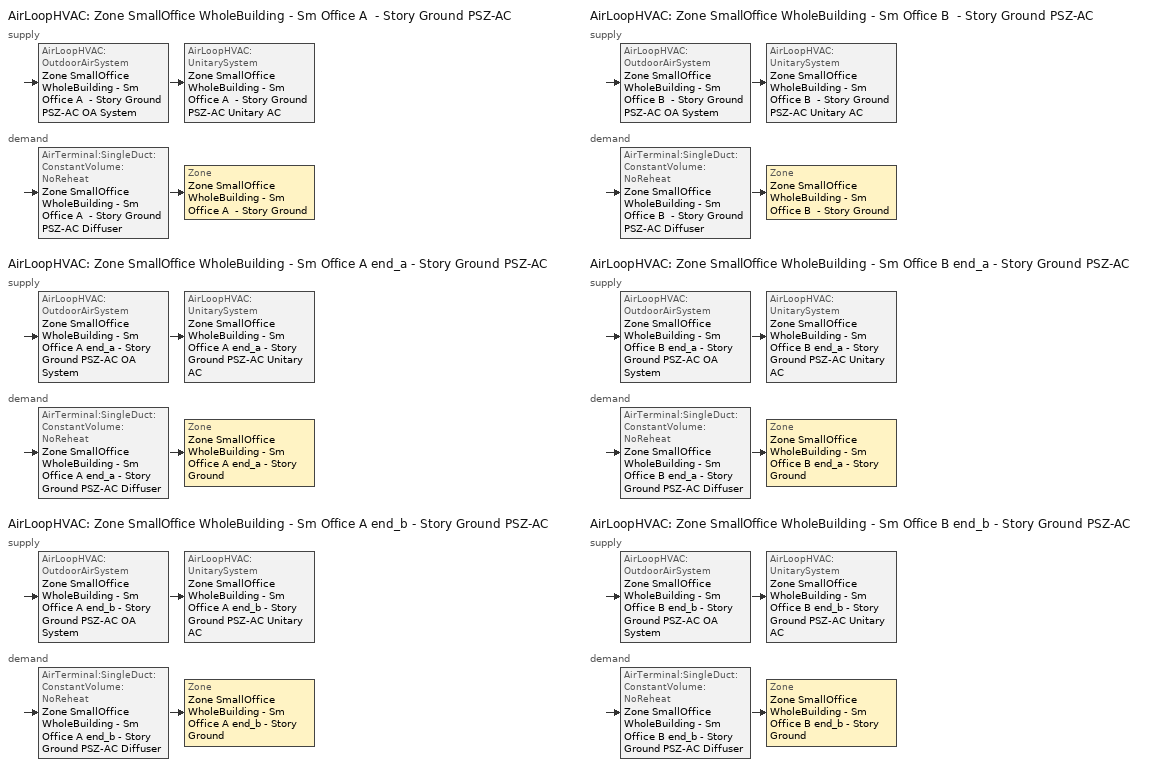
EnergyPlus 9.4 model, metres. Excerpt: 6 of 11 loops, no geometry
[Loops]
AirLoopHVAC 'Zone SmallOffice WholeBuilding - Sm Office A  - Story Ground PSZ-AC'
 supply: AirLoopHVAC:OutdoorAirSystem 'Zone SmallOffice WholeBuilding - Sm Office A  - Story Ground PSZ-AC OA System' > AirLoopHVAC:UnitarySystem 'Zone SmallOffice WholeBuilding - Sm Office A  - Story Ground PSZ-AC Unitary AC'
 demand: AirTerminal:SingleDuct:ConstantVolume:NoReheat 'Zone SmallOffice WholeBuilding - Sm Office A  - Story Ground PSZ-AC Diffuser' > Zone 'Zone SmallOffice WholeBuilding - Sm Office A  - Story Ground'
AirLoopHVAC 'Zone SmallOffice WholeBuilding - Sm Office A end_a - Story Ground PSZ-AC'
 supply: AirLoopHVAC:OutdoorAirSystem 'Zone SmallOffice WholeBuilding - Sm Office A end_a - Story Ground PSZ-AC OA System' > AirLoopHVAC:UnitarySystem 'Zone SmallOffice WholeBuilding - Sm Office A end_a - Story Ground PSZ-AC Unitary AC'
 demand: AirTerminal:SingleDuct:ConstantVolume:NoReheat 'Zone SmallOffice WholeBuilding - Sm Office A end_a - Story Ground PSZ-AC Diffuser' > Zone 'Zone SmallOffice WholeBuilding - Sm Office A end_a - Story Ground'
AirLoopHVAC 'Zone SmallOffice WholeBuilding - Sm Office A end_b - Story Ground PSZ-AC'
 supply: AirLoopHVAC:OutdoorAirSystem 'Zone SmallOffice WholeBuilding - Sm Office A end_b - Story Ground PSZ-AC OA System' > AirLoopHVAC:UnitarySystem 'Zone SmallOffice WholeBuilding - Sm Office A end_b - Story Ground PSZ-AC Unitary AC'
 demand: AirTerminal:SingleDuct:ConstantVolume:NoReheat 'Zone SmallOffice WholeBuilding - Sm Office A end_b - Story Ground PSZ-AC Diffuser' > Zone 'Zone SmallOffice WholeBuilding - Sm Office A end_b - Story Ground'
AirLoopHVAC 'Zone SmallOffice WholeBuilding - Sm Office B  - Story Ground PSZ-AC'
 supply: AirLoopHVAC:OutdoorAirSystem 'Zone SmallOffice WholeBuilding - Sm Office B  - Story Ground PSZ-AC OA System' > AirLoopHVAC:UnitarySystem 'Zone SmallOffice WholeBuilding - Sm Office B  - Story Ground PSZ-AC Unitary AC'
 demand: AirTerminal:SingleDuct:ConstantVolume:NoReheat 'Zone SmallOffice WholeBuilding - Sm Office B  - Story Ground PSZ-AC Diffuser' > Zone 'Zone SmallOffice WholeBuilding - Sm Office B  - Story Ground'
AirLoopHVAC 'Zone SmallOffice WholeBuilding - Sm Office B end_a - Story Ground PSZ-AC'
 supply: AirLoopHVAC:OutdoorAirSystem 'Zone SmallOffice WholeBuilding - Sm Office B end_a - Story Ground PSZ-AC OA System' > AirLoopHVAC:UnitarySystem 'Zone SmallOffice WholeBuilding - Sm Office B end_a - Story Ground PSZ-AC Unitary AC'
 demand: AirTerminal:SingleDuct:ConstantVolume:NoReheat 'Zone SmallOffice WholeBuilding - Sm Office B end_a - Story Ground PSZ-AC Diffuser' > Zone 'Zone SmallOffice WholeBuilding - Sm Office B end_a - Story Ground'
AirLoopHVAC 'Zone SmallOffice WholeBuilding - Sm Office B end_b - Story Ground PSZ-AC'
 supply: AirLoopHVAC:OutdoorAirSystem 'Zone SmallOffice WholeBuilding - Sm Office B end_b - Story Ground PSZ-AC OA System' > AirLoopHVAC:UnitarySystem 'Zone SmallOffice WholeBuilding - Sm Office B end_b - Story Ground PSZ-AC Unitary AC'
 demand: AirTerminal:SingleDuct:ConstantVolume:NoReheat 'Zone SmallOffice WholeBuilding - Sm Office B end_b - Story Ground PSZ-AC Diffuser' > Zone 'Zone SmallOffice WholeBuilding - Sm Office B end_b - Story Ground'
[ZoneControl:Thermostat] Temperature Difference Between Cutout And Setpoint {deltaC}=0
Name | Zone or ZoneList | Control Type Schedule | Control 1
Zone SmallOffice WholeBuilding - Sm Office A  - Story Ground Thermostat | Zone SmallOffice WholeBuilding - Sm Office A  - Story Ground | Zone SmallOffice WholeBuilding - Sm Office A  - Story Ground Thermostat Schedule | SmallOffice WholeBuilding - Sm Office - DOE Ref 1980-2004 Thermostat 2
Zone SmallOffice WholeBuilding - Sm Office A end_a - Story Ground Thermostat | Zone SmallOffice WholeBuilding - Sm Office A end_a - Story Ground | Zone SmallOffice WholeBuilding - Sm Office A end_a - Story Ground Thermostat Schedule | SmallOffice WholeBuilding - Sm Office - DOE Ref 1980-2004 Thermostat 8
Zone SmallOffice WholeBuilding - Sm Office A end_b - Story Ground Thermostat | Zone SmallOffice WholeBuilding - Sm Office A end_b - Story Ground | Zone SmallOffice WholeBuilding - Sm Office A end_b - Story Ground Thermostat Schedule | SmallOffice WholeBuilding - Sm Office - DOE Ref 1980-2004 Thermostat 5
Zone SmallOffice WholeBuilding - Sm Office B  - Story Ground Thermostat | Zone SmallOffice WholeBuilding - Sm Office B  - Story Ground | Zone SmallOffice WholeBuilding - Sm Office B  - Story Ground Thermostat Schedule | SmallOffice WholeBuilding - Sm Office - DOE Ref 1980-2004 Thermostat 7
Zone SmallOffice WholeBuilding - Sm Office B end_a - Story Ground Thermostat | Zone SmallOffice WholeBuilding - Sm Office B end_a - Story Ground | Zone SmallOffice WholeBuilding - Sm Office B end_a - Story Ground Thermostat Schedule | SmallOffice WholeBuilding - Sm Office - DOE Ref 1980-2004 Thermostat 6
Zone SmallOffice WholeBuilding - Sm Office B end_b - Story Ground Thermostat | Zone SmallOffice WholeBuilding - Sm Office B end_b - Story Ground | Zone SmallOffice WholeBuilding - Sm Office B end_b - Story Ground Thermostat Schedule | SmallOffice WholeBuilding - Sm Office - DOE Ref 1980-2004 Thermostat 4
[ThermostatSetpoint:DualSetpoint] Heating Setpoint Temperature Schedule=Small Office HtgSetp; Cooling Setpoint Temperature Schedule=Small Office ClgSetp
SmallOffice WholeBuilding - Sm Office - DOE Ref 1980-2004 Thermostat 2; SmallOffice WholeBuilding - Sm Office - DOE Ref 1980-2004 Thermostat 8; SmallOffice WholeBuilding - Sm Office - DOE Ref 1980-2004 Thermostat 5; SmallOffice WholeBuilding - Sm Office - DOE Ref 1980-2004 Thermostat 7; SmallOffice WholeBuilding - Sm Office - DOE Ref 1980-2004 Thermostat 6; SmallOffice WholeBuilding - Sm Office - DOE Ref 1980-2004 Thermostat 4
[AirTerminal:SingleDuct:ConstantVolume:NoReheat] Availability Schedule=Always On Discrete; Maximum Air Flow Rate {m3/s}=AutoSize
Zone SmallOffice WholeBuilding - Sm Office A  - Story Ground PSZ-AC Diffuser; Zone SmallOffice WholeBuilding - Sm Office A end_a - Story Ground PSZ-AC Diffuser; Zone SmallOffice WholeBuilding - Sm Office A end_b - Story Ground PSZ-AC Diffuser; Zone SmallOffice WholeBuilding - Sm Office B  - Story Ground PSZ-AC Diffuser; Zone SmallOffice WholeBuilding - Sm Office B end_a - Story Ground PSZ-AC Diffuser; Zone SmallOffice WholeBuilding - Sm Office B end_b - Story Ground PSZ-AC Diffuser
[Zone equipment]
Zone SmallOffice WholeBuilding - Sm Office A  - Story Ground: Zone SmallOffice WholeBuilding - Sm Office A  - Story Ground PSZ-AC Diffuser
Zone SmallOffice WholeBuilding - Sm Office A end_a - Story Ground: Zone SmallOffice WholeBuilding - Sm Office A end_a - Story Ground PSZ-AC Diffuser
Zone SmallOffice WholeBuilding - Sm Office A end_b - Story Ground: Zone SmallOffice WholeBuilding - Sm Office A end_b - Story Ground PSZ-AC Diffuser
Zone SmallOffice WholeBuilding - Sm Office B  - Story Ground: Zone SmallOffice WholeBuilding - Sm Office B  - Story Ground PSZ-AC Diffuser
Zone SmallOffice WholeBuilding - Sm Office B end_a - Story Ground: Zone SmallOffice WholeBuilding - Sm Office B end_a - Story Ground PSZ-AC Diffuser
Zone SmallOffice WholeBuilding - Sm Office B end_b - Story Ground: Zone SmallOffice WholeBuilding - Sm Office B end_b - Story Ground PSZ-AC Diffuser
[Sizing:Zone] Zone Cooling Design Supply Air Temperature Input Method=SupplyAirTemperature; Zone Cooling Design Supply Air Temperature {C}=12.7778; Zone Cooling Design Supply Air Temperature Difference {deltaC}=11.11; Zone Heating Design Supply Air Temperature Input Method=SupplyAirTemperature; Zone Heating Design Supply Air Temperature {C}=50; Zone Heating Design Supply Air Temperature Difference {deltaC}=11.11; Zone Cooling Design Supply Air Humidity Ratio {kgWater/kgDryAir}=0.0085; Zone Heating Design Supply Air Humidity Ratio {kgWater/kgDryAir}=0.008; Design Specification Outdoor Air Object=SmallOffice WholeBuilding - Sm Office Ventilation; Cooling Design Air Flow Method=DesignDay; Cooling Design Air Flow Rate {m3/s}=0; Cooling Minimum Air Flow per Zone Floor Area {m3/s-m2}=0.000762; Cooling Minimum Air Flow {m3/s}=0; Cooling Minimum Air Flow Fraction=0; Heating Design Air Flow Method=DesignDay; Heating Design Air Flow Rate {m3/s}=0; Heating Maximum Air Flow per Zone Floor Area {m3/s-m2}=0.002032; Heating Maximum Air Flow {m3/s}=0.141576; Heating Maximum Air Flow Fraction=0.3; Account for Dedicated Outdoor Air System=No
Zone SmallOffice WholeBuilding - Sm Office A  - Story Ground; Zone SmallOffice WholeBuilding - Sm Office A end_a - Story Ground; Zone SmallOffice WholeBuilding - Sm Office A end_b - Story Ground; Zone SmallOffice WholeBuilding - Sm Office B  - Story Ground; Zone SmallOffice WholeBuilding - Sm Office B end_a - Story Ground; Zone SmallOffice WholeBuilding - Sm Office B end_b - Story Ground
[Controller:MechanicalVentilation] Availability Schedule=Always On Discrete; Demand Controlled Ventilation=No; System Outdoor Air Method=ZoneSum; Design Specification Outdoor Air Object Name 1=SmallOffice WholeBuilding - Sm Office Ventilation
Name | Zone or ZoneList Name 1
Controller Mechanical Ventilation 6 | Zone SmallOffice WholeBuilding - Sm Office A  - Story Ground
Controller Mechanical Ventilation 9 | Zone SmallOffice WholeBuilding - Sm Office A end_a - Story Ground
Controller Mechanical Ventilation 1 | Zone SmallOffice WholeBuilding - Sm Office A end_b - Story Ground
Controller Mechanical Ventilation 5 | Zone SmallOffice WholeBuilding - Sm Office B  - Story Ground
Controller Mechanical Ventilation 8 | Zone SmallOffice WholeBuilding - Sm Office B end_a - Story Ground
Controller Mechanical Ventilation 3 | Zone SmallOffice WholeBuilding - Sm Office B end_b - Story Ground
[DesignSpecification:OutdoorAir]
SmallOffice WholeBuilding - Sm Office Ventilation: Outdoor Air Method=Sum; Outdoor Air Flow per Person {m3/s-person}=0.00943895; Outdoor Air Flow per Zone Floor Area {m3/s-m2}=0; Outdoor Air Flow per Zone {m3/s}=0; Outdoor Air Flow Air Changes per Hour {1/hr}=0
[AirLoopHVAC] Design Supply Air Flow Rate {m3/s}=AutoSize; Design Return Air Flow Fraction of Supply Air Flow=1
Zone SmallOffice WholeBuilding - Sm Office A  - Story Ground PSZ-AC; Zone SmallOffice WholeBuilding - Sm Office A end_a - Story Ground PSZ-AC; Zone SmallOffice WholeBuilding - Sm Office A end_b - Story Ground PSZ-AC; Zone SmallOffice WholeBuilding - Sm Office B  - Story Ground PSZ-AC; Zone SmallOffice WholeBuilding - Sm Office B end_a - Story Ground PSZ-AC; Zone SmallOffice WholeBuilding - Sm Office B end_b - Story Ground PSZ-AC
[Sizing:System] Type of Load to Size On=Sensible; Design Outdoor Air Flow Rate {m3/s}=Autosize; Central Heating Maximum System Air Flow Ratio=1; Preheat Design Temperature {C}=7.22222; Preheat Design Humidity Ratio {kgWater/kgDryAir}=0.008; Precool Design Temperature {C}=12.7778; Precool Design Humidity Ratio {kgWater/kgDryAir}=0.008; Central Cooling Design Supply Air Temperature {C}=12.7778; Central Heating Design Supply Air Temperature {C}=50; Type of Zone Sum to Use=Coincident; 100% Outdoor Air in Cooling=No; 100% Outdoor Air in Heating=No; Central Cooling Design Supply Air Humidity Ratio {kgWater/kgDryAir}=0.0085; Central Heating Design Supply Air Humidity Ratio {kgWater/kgDryAir}=0.008; Cooling Supply Air Flow Rate Method=DesignDay; Cooling Supply Air Flow Rate {m3/s}=0; Cooling Supply Air Flow Rate Per Floor Area {m3/s-m2}=0.00996765; Cooling Fraction of Autosized Cooling Supply Air Flow Rate=1; Cooling Supply Air Flow Rate Per Unit Cooling Capacity {m3/s-W}=3.94755e-05; Heating Supply Air Flow Rate Method=DesignDay; Heating Supply Air Flow Rate {m3/s}=0; Heating Supply Air Flow Rate Per Floor Area {m3/s-m2}=0.00996765; Heating Fraction of Autosized Heating Supply Air Flow Rate=1; Heating Fraction of Autosized Cooling Supply Air Flow Rate=1; Heating Supply Air Flow Rate Per Unit Heating Capacity {m3/s-W}=3.15882e-05; System Outdoor Air Method=ZoneSum; Zone Maximum Outdoor Air Fraction=1; Cooling Design Capacity Method=CoolingDesignCapacity; Cooling Design Capacity {W}=Autosize; Cooling Design Capacity Per Floor Area {W/m2}=234.7; Fraction of Autosized Cooling Design Capacity=1; Heating Design Capacity Method=HeatingDesignCapacity; Heating Design Capacity {W}=Autosize; Heating Design Capacity Per Floor Area {W/m2}=157; Fraction of Autosized Heating Design Capacity=1; Central Cooling Capacity Control Method=OnOff
Zone SmallOffice WholeBuilding - Sm Office A  - Story Ground PSZ-AC; Zone SmallOffice WholeBuilding - Sm Office A end_a - Story Ground PSZ-AC; Zone SmallOffice WholeBuilding - Sm Office A end_b - Story Ground PSZ-AC; Zone SmallOffice WholeBuilding - Sm Office B  - Story Ground PSZ-AC; Zone SmallOffice WholeBuilding - Sm Office B end_a - Story Ground PSZ-AC; Zone SmallOffice WholeBuilding - Sm Office B end_b - Story Ground PSZ-AC
[Controller:OutdoorAir] Minimum Outdoor Air Flow Rate {m3/s}=Autosize; Maximum Outdoor Air Flow Rate {m3/s}=Autosize; Economizer Control Type=NoEconomizer; Economizer Control Action Type=ModulateFlow; Economizer Maximum Limit Dry-Bulb Temperature {C}=28; Economizer Maximum Limit Enthalpy {J/kg}=64000; Lockout Type=LockoutWithCompressor; Minimum Limit Type=FixedMinimum; Minimum Outdoor Air Schedule=Always On Discrete; High Humidity Control=No; Control High Indoor Humidity Based on Outdoor Humidity Ratio=Yes; Heat Recovery Bypass Control Type=BypassWhenWithinEconomizerLimits
Name | Mechanical Ventilation Controller
Zone SmallOffice WholeBuilding - Sm Office A  - Story Ground PSZ-AC OA System Controller | Controller Mechanical Ventilation 6
Zone SmallOffice WholeBuilding - Sm Office A end_a - Story Ground PSZ-AC OA System Controller | Controller Mechanical Ventilation 9
Zone SmallOffice WholeBuilding - Sm Office A end_b - Story Ground PSZ-AC OA System Controller | Controller Mechanical Ventilation 1
Zone SmallOffice WholeBuilding - Sm Office B  - Story Ground PSZ-AC OA System Controller | Controller Mechanical Ventilation 5
Zone SmallOffice WholeBuilding - Sm Office B end_a - Story Ground PSZ-AC OA System Controller | Controller Mechanical Ventilation 8
Zone SmallOffice WholeBuilding - Sm Office B end_b - Story Ground PSZ-AC OA System Controller | Controller Mechanical Ventilation 3
[SetpointManager:MixedAir] Control Variable=Temperature
Name | Setpoint Node or NodeList
Zone SmallOffice WholeBuilding - Sm Office A  - Story Ground PSZ-AC Mixed Air Node OS Default SPM | Zone SmallOffice WholeBuilding - Sm Office A  - Story Ground PSZ-AC Mixed Air Node
Zone SmallOffice WholeBuilding - Sm Office A end_a - Story Ground PSZ-AC Mixed Air Node OS Default SPM | Zone SmallOffice WholeBuilding - Sm Office A end_a - Story Ground PSZ-AC Mixed Air Node
Zone SmallOffice WholeBuilding - Sm Office A end_b - Story Ground PSZ-AC Mixed Air Node OS Default SPM | Zone SmallOffice WholeBuilding - Sm Office A end_b - Story Ground PSZ-AC Mixed Air Node
Zone SmallOffice WholeBuilding - Sm Office B  - Story Ground PSZ-AC Mixed Air Node OS Default SPM | Zone SmallOffice WholeBuilding - Sm Office B  - Story Ground PSZ-AC Mixed Air Node
Zone SmallOffice WholeBuilding - Sm Office B end_a - Story Ground PSZ-AC Mixed Air Node OS Default SPM | Zone SmallOffice WholeBuilding - Sm Office B end_a - Story Ground PSZ-AC Mixed Air Node
Zone SmallOffice WholeBuilding - Sm Office B end_b - Story Ground PSZ-AC Mixed Air Node OS Default SPM | Zone SmallOffice WholeBuilding - Sm Office B end_b - Story Ground PSZ-AC Mixed Air Node
[AirLoopHVAC:UnitarySystem] Control Type=Load; Dehumidification Control Type=None; Availability Schedule=Always On Discrete; Fan Placement=DrawThrough; DX Heating Coil Sizing Ratio=1; Use DOAS DX Cooling Coil=No; Minimum Supply Air Temperature {C}=2; Latent Load Control=SensibleOnlyLoadControl; Cooling Supply Air Flow Rate {m3/s}=Autosize; Heating Supply Air Flow Rate {m3/s}=Autosize; No Load Supply Air Flow Rate {m3/s}=Autosize; Maximum Supply Air Temperature {C}=80; Maximum Outdoor Dry-Bulb Temperature for Supplemental Heater Operation {C}=21; Maximum Cycling Rate {cycles/hr}=2.5; Heat Pump Time Constant {s}=60; Fraction of On-Cycle Power Use=0.01; Heat Pump Fan Delay Time {s}=60; Ancillary On-Cycle Electric Power {W}=0; Ancillary Off-Cycle Electric Power {W}=0
Name | Controlling Zone or Thermostat Location | Supply Fan | Supply Air Fan Operating Mode Schedule | Heating Coil | Cooling Coil | Supplemental Heating Coil
Zone SmallOffice WholeBuilding - Sm Office A  - Story Ground PSZ-AC Unitary AC | Zone SmallOffice WholeBuilding - Sm Office A  - Story Ground | Zone SmallOffice WholeBuilding - Sm Office A  - Story Ground PSZ-AC Fan | Zone SmallOffice WholeBuilding - Sm Office A  - Story Ground PSZ-AC Occ Sch | Zone SmallOffice WholeBuilding - Sm Office A  - Story Ground PSZ-AC Gas Htg Coil | Zone SmallOffice WholeBuilding - Sm Office A  - Story Ground PSZ-AC 1spd DX AC Clg Coil 14kBtu/hr 9.7SEER | Zone SmallOffice WholeBuilding - Sm Office A  - Story Ground PSZ-AC Electric Backup Htg Coil
Zone SmallOffice WholeBuilding - Sm Office A end_a - Story Ground PSZ-AC Unitary AC | Zone SmallOffice WholeBuilding - Sm Office A end_a - Story Ground | Zone SmallOffice WholeBuilding - Sm Office A end_a - Story Ground PSZ-AC Fan | Zone SmallOffice WholeBuilding - Sm Office A end_a - Story Ground PSZ-AC Occ Sch | Zone SmallOffice WholeBuilding - Sm Office A end_a - Story Ground PSZ-AC Gas Htg Coil | Zone SmallOffice WholeBuilding - Sm Office A end_a - Story Ground PSZ-AC 1spd DX AC Clg Coil 6kBtu/hr 9.7SEER | Zone SmallOffice WholeBuilding - Sm Office A end_a - Story Ground PSZ-AC Electric Backup Htg Coil
Zone SmallOffice WholeBuilding - Sm Office A end_b - Story Ground PSZ-AC Unitary AC | Zone SmallOffice WholeBuilding - Sm Office A end_b - Story Ground | Zone SmallOffice WholeBuilding - Sm Office A end_b - Story Ground PSZ-AC Fan | Zone SmallOffice WholeBuilding - Sm Office A end_b - Story Ground PSZ-AC Occ Sch | Zone SmallOffice WholeBuilding - Sm Office A end_b - Story Ground PSZ-AC Gas Htg Coil | Zone SmallOffice WholeBuilding - Sm Office A end_b - Story Ground PSZ-AC 1spd DX AC Clg Coil 5kBtu/hr 9.7SEER | Zone SmallOffice WholeBuilding - Sm Office A end_b - Story Ground PSZ-AC Electric Backup Htg Coil
Zone SmallOffice WholeBuilding - Sm Office B  - Story Ground PSZ-AC Unitary AC | Zone SmallOffice WholeBuilding - Sm Office B  - Story Ground | Zone SmallOffice WholeBuilding - Sm Office B  - Story Ground PSZ-AC Fan | Zone SmallOffice WholeBuilding - Sm Office B  - Story Ground PSZ-AC Occ Sch | Zone SmallOffice WholeBuilding - Sm Office B  - Story Ground PSZ-AC Gas Htg Coil | Zone SmallOffice WholeBuilding - Sm Office B  - Story Ground PSZ-AC 1spd DX AC Clg Coil 14kBtu/hr 9.7SEER | Zone SmallOffice WholeBuilding - Sm Office B  - Story Ground PSZ-AC Electric Backup Htg Coil
Zone SmallOffice WholeBuilding - Sm Office B end_a - Story Ground PSZ-AC Unitary AC | Zone SmallOffice WholeBuilding - Sm Office B end_a - Story Ground | Zone SmallOffice WholeBuilding - Sm Office B end_a - Story Ground PSZ-AC Fan | Zone SmallOffice WholeBuilding - Sm Office B end_a - Story Ground PSZ-AC Occ Sch | Zone SmallOffice WholeBuilding - Sm Office B end_a - Story Ground PSZ-AC Gas Htg Coil | Zone SmallOffice WholeBuilding - Sm Office B end_a - Story Ground PSZ-AC 1spd DX AC Clg Coil 7kBtu/hr 9.7SEER | Zone SmallOffice WholeBuilding - Sm Office B end_a - Story Ground PSZ-AC Electric Backup Htg Coil
Zone SmallOffice WholeBuilding - Sm Office B end_b - Story Ground PSZ-AC Unitary AC | Zone SmallOffice WholeBuilding - Sm Office B end_b - Story Ground | Zone SmallOffice WholeBuilding - Sm Office B end_b - Story Ground PSZ-AC Fan | Zone SmallOffice WholeBuilding - Sm Office B end_b - Story Ground PSZ-AC Occ Sch | Zone SmallOffice WholeBuilding - Sm Office B end_b - Story Ground PSZ-AC Gas Htg Coil | Zone SmallOffice WholeBuilding - Sm Office B end_b - Story Ground PSZ-AC 1spd DX AC Clg Coil 6kBtu/hr 9.7SEER | Zone SmallOffice WholeBuilding - Sm Office B end_b - Story Ground PSZ-AC Electric Backup Htg Coil
[Fan:OnOff] Availability Schedule=Always On Discrete; Fan Total Efficiency=0.53625; Pressure Rise {Pa}=622.722; Maximum Flow Rate {m3/s}=Autosize; Motor Efficiency=0.825; Motor In Airstream Fraction=1
Name | Fan Power Ratio Function of Speed Ratio Curve | Fan Efficiency Ratio Function of Speed Ratio Curve
Zone SmallOffice WholeBuilding - Sm Office A  - Story Ground PSZ-AC Fan | Fan On Off Power Curve 5 | Fan On Off Efficiency Curve 5
Zone SmallOffice WholeBuilding - Sm Office A end_a - Story Ground PSZ-AC Fan | Fan On Off Power Curve 8 | Fan On Off Efficiency Curve 8
Zone SmallOffice WholeBuilding - Sm Office A end_b - Story Ground PSZ-AC Fan | Fan On Off Power Curve | Fan On Off Efficiency Curve
Zone SmallOffice WholeBuilding - Sm Office B  - Story Ground PSZ-AC Fan | Fan On Off Power Curve 4 | Fan On Off Efficiency Curve 4
Zone SmallOffice WholeBuilding - Sm Office B end_a - Story Ground PSZ-AC Fan | Fan On Off Power Curve 7 | Fan On Off Efficiency Curve 7
Zone SmallOffice WholeBuilding - Sm Office B end_b - Story Ground PSZ-AC Fan | Fan On Off Power Curve 2 | Fan On Off Efficiency Curve 2
[Coil:Heating:Fuel] Availability Schedule=Always On Discrete; Fuel Type=NaturalGas; Burner Efficiency=0.8; Nominal Capacity {W}=AutoSize; Parasitic Electric Load {W}=0; Parasitic Fuel Load {W}=0
Zone SmallOffice WholeBuilding - Sm Office A  - Story Ground PSZ-AC Gas Htg Coil; Zone SmallOffice WholeBuilding - Sm Office A end_a - Story Ground PSZ-AC Gas Htg Coil; Zone SmallOffice WholeBuilding - Sm Office A end_b - Story Ground PSZ-AC Gas Htg Coil; Zone SmallOffice WholeBuilding - Sm Office B  - Story Ground PSZ-AC Gas Htg Coil; Zone SmallOffice WholeBuilding - Sm Office B end_a - Story Ground PSZ-AC Gas Htg Coil; Zone SmallOffice WholeBuilding - Sm Office B end_b - Story Ground PSZ-AC Gas Htg Coil
[Coil:Cooling:DX:SingleSpeed] Availability Schedule=Always On Discrete; Gross Rated Total Cooling Capacity {W}=Autosize; Gross Rated Sensible Heat Ratio=Autosize; Gross Rated Cooling COP {W/W}=3.14722; Rated Air Flow Rate {m3/s}=Autosize; Rated Evaporator Fan Power Per Volume Flow Rate {W/(m3/s)}=773.3; Total Cooling Capacity Function of Temperature Curve=DOE Ref DX Clg Coil Cool-Cap-fT; Total Cooling Capacity Function of Flow Fraction Curve=DOE Ref DX Clg Coil Cool-CAP-fFlow; Energy Input Ratio Function of Temperature Curve=DOE Ref DX Clg Coil Cool-EIR-fT; Energy Input Ratio Function of Flow Fraction Curve=DOE Ref DX Clg Coil Cool-EIR-fFlow; Part Load Fraction Correlation Curve=DOE Ref DX Clg Coil Cool-PLF-fPLR; Minimum Outdoor Dry-Bulb Temperature for Compressor Operation {C}=-25; Condenser Type=AirCooled; Evaporative Condenser Effectiveness=0; Evaporative Condenser Air Flow Rate {m3/s}=Autosize; Evaporative Condenser Pump Rated Power Consumption {W}=Autosize; Crankcase Heater Capacity {W}=0; Maximum Outdoor Dry-Bulb Temperature for Crankcase Heater Operation {C}=0; Basin Heater Capacity {W/K}=0; Basin Heater Setpoint Temperature {C}=10
Zone SmallOffice WholeBuilding - Sm Office A  - Story Ground PSZ-AC 1spd DX AC Clg Coil 14kBtu/hr 9.7SEER; Zone SmallOffice WholeBuilding - Sm Office A end_a - Story Ground PSZ-AC 1spd DX AC Clg Coil 6kBtu/hr 9.7SEER; Zone SmallOffice WholeBuilding - Sm Office A end_b - Story Ground PSZ-AC 1spd DX AC Clg Coil 5kBtu/hr 9.7SEER; Zone SmallOffice WholeBuilding - Sm Office B  - Story Ground PSZ-AC 1spd DX AC Clg Coil 14kBtu/hr 9.7SEER; Zone SmallOffice WholeBuilding - Sm Office B end_a - Story Ground PSZ-AC 1spd DX AC Clg Coil 7kBtu/hr 9.7SEER; Zone SmallOffice WholeBuilding - Sm Office B end_b - Story Ground PSZ-AC 1spd DX AC Clg Coil 6kBtu/hr 9.7SEER
[Coil:Heating:Electric] Availability Schedule=Always On Discrete; Efficiency=1; Nominal Capacity {W}=Autosize
Zone SmallOffice WholeBuilding - Sm Office A  - Story Ground PSZ-AC Electric Backup Htg Coil; Zone SmallOffice WholeBuilding - Sm Office A end_a - Story Ground PSZ-AC Electric Backup Htg Coil; Zone SmallOffice WholeBuilding - Sm Office A end_b - Story Ground PSZ-AC Electric Backup Htg Coil; Zone SmallOffice WholeBuilding - Sm Office B  - Story Ground PSZ-AC Electric Backup Htg Coil; Zone SmallOffice WholeBuilding - Sm Office B end_a - Story Ground PSZ-AC Electric Backup Htg Coil; Zone SmallOffice WholeBuilding - Sm Office B end_b - Story Ground PSZ-AC Electric Backup Htg Coil
[SetpointManager:SingleZone:Reheat] Control Variable=Temperature; Minimum Supply Air Temperature {C}=12.7778; Maximum Supply Air Temperature {C}=50
Name | Control Zone | Setpoint Node or NodeList
Zone SmallOffice WholeBuilding - Sm Office A  - Story Ground Setpoint Manager SZ Reheat | Zone SmallOffice WholeBuilding - Sm Office A  - Story Ground | Zone SmallOffice WholeBuilding - Sm Office A  - Story Ground PSZ-AC Supply Outlet Node
Zone SmallOffice WholeBuilding - Sm Office A end_a - Story Ground Setpoint Manager SZ Reheat | Zone SmallOffice WholeBuilding - Sm Office A end_a - Story Ground | Zone SmallOffice WholeBuilding - Sm Office A end_a - Story Ground PSZ-AC Supply Outlet Node
Zone SmallOffice WholeBuilding - Sm Office A end_b - Story Ground Setpoint Manager SZ Reheat | Zone SmallOffice WholeBuilding - Sm Office A end_b - Story Ground | Zone SmallOffice WholeBuilding - Sm Office A end_b - Story Ground PSZ-AC Supply Outlet Node
Zone SmallOffice WholeBuilding - Sm Office B  - Story Ground Setpoint Manager SZ Reheat | Zone SmallOffice WholeBuilding - Sm Office B  - Story Ground | Zone SmallOffice WholeBuilding - Sm Office B  - Story Ground PSZ-AC Supply Outlet Node
Zone SmallOffice WholeBuilding - Sm Office B end_a - Story Ground Setpoint Manager SZ Reheat | Zone SmallOffice WholeBuilding - Sm Office B end_a - Story Ground | Zone SmallOffice WholeBuilding - Sm Office B end_a - Story Ground PSZ-AC Supply Outlet Node
Zone SmallOffice WholeBuilding - Sm Office B end_b - Story Ground Setpoint Manager SZ Reheat | Zone SmallOffice WholeBuilding - Sm Office B end_b - Story Ground | Zone SmallOffice WholeBuilding - Sm Office B end_b - Story Ground PSZ-AC Supply Outlet Node
[Schedule:Compact]
Zone SmallOffice WholeBuilding - Sm Office A  - Story Ground Thermostat Schedule; Zone SmallOffice WholeBuilding - Sm Office A end_a - Story Ground Thermostat Schedule; Zone SmallOffice WholeBuilding - Sm Office A end_b - Story Ground Thermostat Schedule; Zone SmallOffice WholeBuilding - Sm Office B  - Story Ground Thermostat Schedule; Zone SmallOffice WholeBuilding - Sm Office B end_a - Story Ground Thermostat Schedule; Zone SmallOffice WholeBuilding - Sm Office B end_b - Story Ground Thermostat Schedule: Through: 12/31, For: AllDays, Until: 24:00, 4
[Schedule:Day:Interval]
Small Office HtgSetp Default: No, 06:00, 15.6, 22:00, 21, 24:00, 15.6
Small Office HtgSetp Sat Day: No, 06:00, 15.6, 18:00, 21, 24:00, 15.6
Small Office HtgSetp SmrDsn|Sun Day; Small Office HtgSetp Summer Design Day: No, 24:00, 15.6
Small Office HtgSetp Winter Design Day: No, 24:00, 21
Small Office ClgSetp Default; Small Office ClgSetp Summer Design Day: No, 06:00, 26.7, 22:00, 24, 24:00, 26.7
Small Office ClgSetp Sat Day: No, 06:00, 26.7, 18:00, 24, 24:00, 26.7
Small Office ClgSetp WntrDsn|Sun Day; Small Office ClgSetp Winter Design Day: No, 24:00, 26.7
Zone SmallOffice WholeBuilding - Sm Office A  - Story Ground PSZ-AC Occ Sch Default; Zone SmallOffice WholeBuilding - Sm Office A end_a - Story Ground PSZ-AC Occ Sch Default; Zone SmallOffice WholeBuilding - Sm Office A end_b - Story Ground PSZ-AC Occ Sch Default; Zone SmallOffice WholeBuilding - Sm Office B  - Story Ground PSZ-AC Occ Sch Default; Zone SmallOffice WholeBuilding - Sm Office B end_a - Story Ground PSZ-AC Occ Sch Default; Zone SmallOffice WholeBuilding - Sm Office B end_b - Story Ground PSZ-AC Occ Sch Default: No, 08:09, 1, 22:50, 0, 24:00, 1
Zone SmallOffice WholeBuilding - Sm Office A  - Story Ground PSZ-AC Occ Sch Saturday; Zone SmallOffice WholeBuilding - Sm Office A end_a - Story Ground PSZ-AC Occ Sch Saturday; Zone SmallOffice WholeBuilding - Sm Office A end_b - Story Ground PSZ-AC Occ Sch Saturday; Zone SmallOffice WholeBuilding - Sm Office B  - Story Ground PSZ-AC Occ Sch Saturday; Zone SmallOffice WholeBuilding - Sm Office B end_a - Story Ground PSZ-AC Occ Sch Saturday; Zone SmallOffice WholeBuilding - Sm Office B end_b - Story Ground PSZ-AC Occ Sch Saturday: No, 06:00, 0, 23:40, 1, 24:00, 0
Zone SmallOffice WholeBuilding - Sm Office A  - Story Ground PSZ-AC Occ Sch Summer Design Day; Zone SmallOffice WholeBuilding - Sm Office A  - Story Ground PSZ-AC Occ Sch Winter Design Day; Zone SmallOffice WholeBuilding - Sm Office A end_a - Story Ground PSZ-AC Occ Sch Summer Design Day; Zone SmallOffice WholeBuilding - Sm Office A end_a - Story Ground PSZ-AC Occ Sch Winter Design Day; Zone SmallOffice WholeBuilding - Sm Office A end_b - Story Ground PSZ-AC Occ Sch Summer Design Day; Zone SmallOffice WholeBuilding - Sm Office A end_b - Story Ground PSZ-AC Occ Sch Winter Design Day; Zone SmallOffice WholeBuilding - Sm Office B  - Story Ground PSZ-AC Occ Sch Summer Design Day; Zone SmallOffice WholeBuilding - Sm Office B  - Story Ground PSZ-AC Occ Sch Winter Design Day; Zone SmallOffice WholeBuilding - Sm Office B end_a - Story Ground PSZ-AC Occ Sch Summer Design Day; Zone SmallOffice WholeBuilding - Sm Office B end_a - Story Ground PSZ-AC Occ Sch Winter Design Day; Zone SmallOffice WholeBuilding - Sm Office B end_b - Story Ground PSZ-AC Occ Sch Summer Design Day; Zone SmallOffice WholeBuilding - Sm Office B end_b - Story Ground PSZ-AC Occ Sch Winter Design Day: No, 24:00, 1
Zone SmallOffice WholeBuilding - Sm Office A  - Story Ground PSZ-AC Occ Sch Sunday; Zone SmallOffice WholeBuilding - Sm Office A end_a - Story Ground PSZ-AC Occ Sch Sunday; Zone SmallOffice WholeBuilding - Sm Office A end_b - Story Ground PSZ-AC Occ Sch Sunday; Zone SmallOffice WholeBuilding - Sm Office B  - Story Ground PSZ-AC Occ Sch Sunday; Zone SmallOffice WholeBuilding - Sm Office B end_a - Story Ground PSZ-AC Occ Sch Sunday; Zone SmallOffice WholeBuilding - Sm Office B end_b - Story Ground PSZ-AC Occ Sch Sunday: No, 24:00, 0
[Schedule:Week:Daily]
Small Office HtgSetp Week Rule - Jan1-Jan5: Small Office HtgSetp Default, Small Office HtgSetp Default, Small Office HtgSetp Default, Small Office HtgSetp Default, Small Office HtgSetp Default, Small Office HtgSetp Default, Small Office HtgSetp Sat Day, Small Office HtgSetp Default, Small Office HtgSetp Summer Design Day, Small Office HtgSetp Winter Design Day, Small Office HtgSetp Default, Small Office HtgSetp Default
Small Office HtgSetp Week Rule - Jan6-Dec31: Small Office HtgSetp SmrDsn|Sun Day, Small Office HtgSetp Default, Small Office HtgSetp Default, Small Office HtgSetp Default, Small Office HtgSetp Default, Small Office HtgSetp Default, Small Office HtgSetp Sat Day, Small Office HtgSetp Default, Small Office HtgSetp Summer Design Day, Small Office HtgSetp Winter Design Day, Small Office HtgSetp Default, Small Office HtgSetp Default
Small Office ClgSetp Week Rule - Jan1-Jan5: Small Office ClgSetp Default, Small Office ClgSetp Default, Small Office ClgSetp Default, Small Office ClgSetp Default, Small Office ClgSetp Default, Small Office ClgSetp Default, Small Office ClgSetp Sat Day, Small Office ClgSetp Default, Small Office ClgSetp Summer Design Day, Small Office ClgSetp Winter Design Day, Small Office ClgSetp Default, Small Office ClgSetp Default
Small Office ClgSetp Week Rule - Jan6-Dec31: Small Office ClgSetp WntrDsn|Sun Day, Small Office ClgSetp Default, Small Office ClgSetp Default, Small Office ClgSetp Default, Small Office ClgSetp Default, Small Office ClgSetp Default, Small Office ClgSetp Sat Day, Small Office ClgSetp Default, Small Office ClgSetp Summer Design Day, Small Office ClgSetp Winter Design Day, Small Office ClgSetp Default, Small Office ClgSetp Default
Zone SmallOffice WholeBuilding - Sm Office A  - Story Ground PSZ-AC Occ Sch Week Rule - Jan1-Jan5: Zone SmallOffice WholeBuilding - Sm Office A  - Story Ground PSZ-AC Occ Sch Default, Zone SmallOffice WholeBuilding - Sm Office A  - Story Ground PSZ-AC Occ Sch Default, Zone SmallOffice WholeBuilding - Sm Office A  - Story Ground PSZ-AC Occ Sch Default, Zone SmallOffice WholeBuilding - Sm Office A  - Story Ground PSZ-AC Occ Sch Default, Zone SmallOffice WholeBuilding - Sm Office A  - Story Ground PSZ-AC Occ Sch Default, Zone SmallOffice WholeBuilding - Sm Office A  - Story Ground PSZ-AC Occ Sch Default, Zone SmallOffice WholeBuilding - Sm Office A  - Story Ground PSZ-AC Occ Sch Saturday, Zone SmallOffice WholeBuilding - Sm Office A  - Story Ground PSZ-AC Occ Sch Default, Zone SmallOffice WholeBuilding - Sm Office A  - Story Ground PSZ-AC Occ Sch Summer Design Day, Zone SmallOffice WholeBuilding - Sm Office A  - Story Ground PSZ-AC Occ Sch Winter Design Day, Zone SmallOffice WholeBuilding - Sm Office A  - Story Ground PSZ-AC Occ Sch Default, Zone SmallOffice WholeBuilding - Sm Office A  - Story Ground PSZ-AC Occ Sch Default
Zone SmallOffice WholeBuilding - Sm Office A  - Story Ground PSZ-AC Occ Sch Week Rule - Jan6-Dec31: Zone SmallOffice WholeBuilding - Sm Office A  - Story Ground PSZ-AC Occ Sch Sunday, Zone SmallOffice WholeBuilding - Sm Office A  - Story Ground PSZ-AC Occ Sch Default, Zone SmallOffice WholeBuilding - Sm Office A  - Story Ground PSZ-AC Occ Sch Default, Zone SmallOffice WholeBuilding - Sm Office A  - Story Ground PSZ-AC Occ Sch Default, Zone SmallOffice WholeBuilding - Sm Office A  - Story Ground PSZ-AC Occ Sch Default, Zone SmallOffice WholeBuilding - Sm Office A  - Story Ground PSZ-AC Occ Sch Default, Zone SmallOffice WholeBuilding - Sm Office A  - Story Ground PSZ-AC Occ Sch Saturday, Zone SmallOffice WholeBuilding - Sm Office A  - Story Ground PSZ-AC Occ Sch Default, Zone SmallOffice WholeBuilding - Sm Office A  - Story Ground PSZ-AC Occ Sch Summer Design Day, Zone SmallOffice WholeBuilding - Sm Office A  - Story Ground PSZ-AC Occ Sch Winter Design Day, Zone SmallOffice WholeBuilding - Sm Office A  - Story Ground PSZ-AC Occ Sch Default, Zone SmallOffice WholeBuilding - Sm Office A  - Story Ground PSZ-AC Occ Sch Default
Zone SmallOffice WholeBuilding - Sm Office A end_a - Story Ground PSZ-AC Occ Sch Week Rule - Jan1-Jan5: Zone SmallOffice WholeBuilding - Sm Office A end_a - Story Ground PSZ-AC Occ Sch Default, Zone SmallOffice WholeBuilding - Sm Office A end_a - Story Ground PSZ-AC Occ Sch Default, Zone SmallOffice WholeBuilding - Sm Office A end_a - Story Ground PSZ-AC Occ Sch Default, Zone SmallOffice WholeBuilding - Sm Office A end_a - Story Ground PSZ-AC Occ Sch Default, Zone SmallOffice WholeBuilding - Sm Office A end_a - Story Ground PSZ-AC Occ Sch Default, Zone SmallOffice WholeBuilding - Sm Office A end_a - Story Ground PSZ-AC Occ Sch Default, Zone SmallOffice WholeBuilding - Sm Office A end_a - Story Ground PSZ-AC Occ Sch Saturday, Zone SmallOffice WholeBuilding - Sm Office A end_a - Story Ground PSZ-AC Occ Sch Default, Zone SmallOffice WholeBuilding - Sm Office A end_a - Story Ground PSZ-AC Occ Sch Summer Design Day, Zone SmallOffice WholeBuilding - Sm Office A end_a - Story Ground PSZ-AC Occ Sch Winter Design Day, Zone SmallOffice WholeBuilding - Sm Office A end_a - Story Ground PSZ-AC Occ Sch Default, Zone SmallOffice WholeBuilding - Sm Office A end_a - Story Ground PSZ-AC Occ Sch Default
Zone SmallOffice WholeBuilding - Sm Office A end_a - Story Ground PSZ-AC Occ Sch Week Rule - Jan6-Dec31: Zone SmallOffice WholeBuilding - Sm Office A end_a - Story Ground PSZ-AC Occ Sch Sunday, Zone SmallOffice WholeBuilding - Sm Office A end_a - Story Ground PSZ-AC Occ Sch Default, Zone SmallOffice WholeBuilding - Sm Office A end_a - Story Ground PSZ-AC Occ Sch Default, Zone SmallOffice WholeBuilding - Sm Office A end_a - Story Ground PSZ-AC Occ Sch Default, Zone SmallOffice WholeBuilding - Sm Office A end_a - Story Ground PSZ-AC Occ Sch Default, Zone SmallOffice WholeBuilding - Sm Office A end_a - Story Ground PSZ-AC Occ Sch Default, Zone SmallOffice WholeBuilding - Sm Office A end_a - Story Ground PSZ-AC Occ Sch Saturday, Zone SmallOffice WholeBuilding - Sm Office A end_a - Story Ground PSZ-AC Occ Sch Default, Zone SmallOffice WholeBuilding - Sm Office A end_a - Story Ground PSZ-AC Occ Sch Summer Design Day, Zone SmallOffice WholeBuilding - Sm Office A end_a - Story Ground PSZ-AC Occ Sch Winter Design Day, Zone SmallOffice WholeBuilding - Sm Office A end_a - Story Ground PSZ-AC Occ Sch Default, Zone SmallOffice WholeBuilding - Sm Office A end_a - Story Ground PSZ-AC Occ Sch Default
Zone SmallOffice WholeBuilding - Sm Office A end_b - Story Ground PSZ-AC Occ Sch Week Rule - Jan1-Jan5: Zone SmallOffice WholeBuilding - Sm Office A end_b - Story Ground PSZ-AC Occ Sch Default, Zone SmallOffice WholeBuilding - Sm Office A end_b - Story Ground PSZ-AC Occ Sch Default, Zone SmallOffice WholeBuilding - Sm Office A end_b - Story Ground PSZ-AC Occ Sch Default, Zone SmallOffice WholeBuilding - Sm Office A end_b - Story Ground PSZ-AC Occ Sch Default, Zone SmallOffice WholeBuilding - Sm Office A end_b - Story Ground PSZ-AC Occ Sch Default, Zone SmallOffice WholeBuilding - Sm Office A end_b - Story Ground PSZ-AC Occ Sch Default, Zone SmallOffice WholeBuilding - Sm Office A end_b - Story Ground PSZ-AC Occ Sch Saturday, Zone SmallOffice WholeBuilding - Sm Office A end_b - Story Ground PSZ-AC Occ Sch Default, Zone SmallOffice WholeBuilding - Sm Office A end_b - Story Ground PSZ-AC Occ Sch Summer Design Day, Zone SmallOffice WholeBuilding - Sm Office A end_b - Story Ground PSZ-AC Occ Sch Winter Design Day, Zone SmallOffice WholeBuilding - Sm Office A end_b - Story Ground PSZ-AC Occ Sch Default, Zone SmallOffice WholeBuilding - Sm Office A end_b - Story Ground PSZ-AC Occ Sch Default
Zone SmallOffice WholeBuilding - Sm Office A end_b - Story Ground PSZ-AC Occ Sch Week Rule - Jan6-Dec31: Zone SmallOffice WholeBuilding - Sm Office A end_b - Story Ground PSZ-AC Occ Sch Sunday, Zone SmallOffice WholeBuilding - Sm Office A end_b - Story Ground PSZ-AC Occ Sch Default, Zone SmallOffice WholeBuilding - Sm Office A end_b - Story Ground PSZ-AC Occ Sch Default, Zone SmallOffice WholeBuilding - Sm Office A end_b - Story Ground PSZ-AC Occ Sch Default, Zone SmallOffice WholeBuilding - Sm Office A end_b - Story Ground PSZ-AC Occ Sch Default, Zone SmallOffice WholeBuilding - Sm Office A end_b - Story Ground PSZ-AC Occ Sch Default, Zone SmallOffice WholeBuilding - Sm Office A end_b - Story Ground PSZ-AC Occ Sch Saturday, Zone SmallOffice WholeBuilding - Sm Office A end_b - Story Ground PSZ-AC Occ Sch Default, Zone SmallOffice WholeBuilding - Sm Office A end_b - Story Ground PSZ-AC Occ Sch Summer Design Day, Zone SmallOffice WholeBuilding - Sm Office A end_b - Story Ground PSZ-AC Occ Sch Winter Design Day, Zone SmallOffice WholeBuilding - Sm Office A end_b - Story Ground PSZ-AC Occ Sch Default, Zone SmallOffice WholeBuilding - Sm Office A end_b - Story Ground PSZ-AC Occ Sch Default
Zone SmallOffice WholeBuilding - Sm Office B  - Story Ground PSZ-AC Occ Sch Week Rule - Jan1-Jan5: Zone SmallOffice WholeBuilding - Sm Office B  - Story Ground PSZ-AC Occ Sch Default, Zone SmallOffice WholeBuilding - Sm Office B  - Story Ground PSZ-AC Occ Sch Default, Zone SmallOffice WholeBuilding - Sm Office B  - Story Ground PSZ-AC Occ Sch Default, Zone SmallOffice WholeBuilding - Sm Office B  - Story Ground PSZ-AC Occ Sch Default, Zone SmallOffice WholeBuilding - Sm Office B  - Story Ground PSZ-AC Occ Sch Default, Zone SmallOffice WholeBuilding - Sm Office B  - Story Ground PSZ-AC Occ Sch Default, Zone SmallOffice WholeBuilding - Sm Office B  - Story Ground PSZ-AC Occ Sch Saturday, Zone SmallOffice WholeBuilding - Sm Office B  - Story Ground PSZ-AC Occ Sch Default, Zone SmallOffice WholeBuilding - Sm Office B  - Story Ground PSZ-AC Occ Sch Summer Design Day, Zone SmallOffice WholeBuilding - Sm Office B  - Story Ground PSZ-AC Occ Sch Winter Design Day, Zone SmallOffice WholeBuilding - Sm Office B  - Story Ground PSZ-AC Occ Sch Default, Zone SmallOffice WholeBuilding - Sm Office B  - Story Ground PSZ-AC Occ Sch Default
Zone SmallOffice WholeBuilding - Sm Office B  - Story Ground PSZ-AC Occ Sch Week Rule - Jan6-Dec31: Zone SmallOffice WholeBuilding - Sm Office B  - Story Ground PSZ-AC Occ Sch Sunday, Zone SmallOffice WholeBuilding - Sm Office B  - Story Ground PSZ-AC Occ Sch Default, Zone SmallOffice WholeBuilding - Sm Office B  - Story Ground PSZ-AC Occ Sch Default, Zone SmallOffice WholeBuilding - Sm Office B  - Story Ground PSZ-AC Occ Sch Default, Zone SmallOffice WholeBuilding - Sm Office B  - Story Ground PSZ-AC Occ Sch Default, Zone SmallOffice WholeBuilding - Sm Office B  - Story Ground PSZ-AC Occ Sch Default, Zone SmallOffice WholeBuilding - Sm Office B  - Story Ground PSZ-AC Occ Sch Saturday, Zone SmallOffice WholeBuilding - Sm Office B  - Story Ground PSZ-AC Occ Sch Default, Zone SmallOffice WholeBuilding - Sm Office B  - Story Ground PSZ-AC Occ Sch Summer Design Day, Zone SmallOffice WholeBuilding - Sm Office B  - Story Ground PSZ-AC Occ Sch Winter Design Day, Zone SmallOffice WholeBuilding - Sm Office B  - Story Ground PSZ-AC Occ Sch Default, Zone SmallOffice WholeBuilding - Sm Office B  - Story Ground PSZ-AC Occ Sch Default
Zone SmallOffice WholeBuilding - Sm Office B end_a - Story Ground PSZ-AC Occ Sch Week Rule - Jan1-Jan5: Zone SmallOffice WholeBuilding - Sm Office B end_a - Story Ground PSZ-AC Occ Sch Default, Zone SmallOffice WholeBuilding - Sm Office B end_a - Story Ground PSZ-AC Occ Sch Default, Zone SmallOffice WholeBuilding - Sm Office B end_a - Story Ground PSZ-AC Occ Sch Default, Zone SmallOffice WholeBuilding - Sm Office B end_a - Story Ground PSZ-AC Occ Sch Default, Zone SmallOffice WholeBuilding - Sm Office B end_a - Story Ground PSZ-AC Occ Sch Default, Zone SmallOffice WholeBuilding - Sm Office B end_a - Story Ground PSZ-AC Occ Sch Default, Zone SmallOffice WholeBuilding - Sm Office B end_a - Story Ground PSZ-AC Occ Sch Saturday, Zone SmallOffice WholeBuilding - Sm Office B end_a - Story Ground PSZ-AC Occ Sch Default, Zone SmallOffice WholeBuilding - Sm Office B end_a - Story Ground PSZ-AC Occ Sch Summer Design Day, Zone SmallOffice WholeBuilding - Sm Office B end_a - Story Ground PSZ-AC Occ Sch Winter Design Day, Zone SmallOffice WholeBuilding - Sm Office B end_a - Story Ground PSZ-AC Occ Sch Default, Zone SmallOffice WholeBuilding - Sm Office B end_a - Story Ground PSZ-AC Occ Sch Default
Zone SmallOffice WholeBuilding - Sm Office B end_a - Story Ground PSZ-AC Occ Sch Week Rule - Jan6-Dec31: Zone SmallOffice WholeBuilding - Sm Office B end_a - Story Ground PSZ-AC Occ Sch Sunday, Zone SmallOffice WholeBuilding - Sm Office B end_a - Story Ground PSZ-AC Occ Sch Default, Zone SmallOffice WholeBuilding - Sm Office B end_a - Story Ground PSZ-AC Occ Sch Default, Zone SmallOffice WholeBuilding - Sm Office B end_a - Story Ground PSZ-AC Occ Sch Default, Zone SmallOffice WholeBuilding - Sm Office B end_a - Story Ground PSZ-AC Occ Sch Default, Zone SmallOffice WholeBuilding - Sm Office B end_a - Story Ground PSZ-AC Occ Sch Default, Zone SmallOffice WholeBuilding - Sm Office B end_a - Story Ground PSZ-AC Occ Sch Saturday, Zone SmallOffice WholeBuilding - Sm Office B end_a - Story Ground PSZ-AC Occ Sch Default, Zone SmallOffice WholeBuilding - Sm Office B end_a - Story Ground PSZ-AC Occ Sch Summer Design Day, Zone SmallOffice WholeBuilding - Sm Office B end_a - Story Ground PSZ-AC Occ Sch Winter Design Day, Zone SmallOffice WholeBuilding - Sm Office B end_a - Story Ground PSZ-AC Occ Sch Default, Zone SmallOffice WholeBuilding - Sm Office B end_a - Story Ground PSZ-AC Occ Sch Default
Zone SmallOffice WholeBuilding - Sm Office B end_b - Story Ground PSZ-AC Occ Sch Week Rule - Jan1-Jan5: Zone SmallOffice WholeBuilding - Sm Office B end_b - Story Ground PSZ-AC Occ Sch Default, Zone SmallOffice WholeBuilding - Sm Office B end_b - Story Ground PSZ-AC Occ Sch Default, Zone SmallOffice WholeBuilding - Sm Office B end_b - Story Ground PSZ-AC Occ Sch Default, Zone SmallOffice WholeBuilding - Sm Office B end_b - Story Ground PSZ-AC Occ Sch Default, Zone SmallOffice WholeBuilding - Sm Office B end_b - Story Ground PSZ-AC Occ Sch Default, Zone SmallOffice WholeBuilding - Sm Office B end_b - Story Ground PSZ-AC Occ Sch Default, Zone SmallOffice WholeBuilding - Sm Office B end_b - Story Ground PSZ-AC Occ Sch Saturday, Zone SmallOffice WholeBuilding - Sm Office B end_b - Story Ground PSZ-AC Occ Sch Default, Zone SmallOffice WholeBuilding - Sm Office B end_b - Story Ground PSZ-AC Occ Sch Summer Design Day, Zone SmallOffice WholeBuilding - Sm Office B end_b - Story Ground PSZ-AC Occ Sch Winter Design Day, Zone SmallOffice WholeBuilding - Sm Office B end_b - Story Ground PSZ-AC Occ Sch Default, Zone SmallOffice WholeBuilding - Sm Office B end_b - Story Ground PSZ-AC Occ Sch Default
Zone SmallOffice WholeBuilding - Sm Office B end_b - Story Ground PSZ-AC Occ Sch Week Rule - Jan6-Dec31: Zone SmallOffice WholeBuilding - Sm Office B end_b - Story Ground PSZ-AC Occ Sch Sunday, Zone SmallOffice WholeBuilding - Sm Office B end_b - Story Ground PSZ-AC Occ Sch Default, Zone SmallOffice WholeBuilding - Sm Office B end_b - Story Ground PSZ-AC Occ Sch Default, Zone SmallOffice WholeBuilding - Sm Office B end_b - Story Ground PSZ-AC Occ Sch Default, Zone SmallOffice WholeBuilding - Sm Office B end_b - Story Ground PSZ-AC Occ Sch Default, Zone SmallOffice WholeBuilding - Sm Office B end_b - Story Ground PSZ-AC Occ Sch Default, Zone SmallOffice WholeBuilding - Sm Office B end_b - Story Ground PSZ-AC Occ Sch Saturday, Zone SmallOffice WholeBuilding - Sm Office B end_b - Story Ground PSZ-AC Occ Sch Default, Zone SmallOffice WholeBuilding - Sm Office B end_b - Story Ground PSZ-AC Occ Sch Summer Design Day, Zone SmallOffice WholeBuilding - Sm Office B end_b - Story Ground PSZ-AC Occ Sch Winter Design Day, Zone SmallOffice WholeBuilding - Sm Office B end_b - Story Ground PSZ-AC Occ Sch Default, Zone SmallOffice WholeBuilding - Sm Office B end_b - Story Ground PSZ-AC Occ Sch Default
[Schedule:Year]
Small Office HtgSetp: Small Office HtgSetp Week Rule - Jan1-Jan5, 1, 1, 1, 5, Small Office HtgSetp Week Rule - Jan6-Dec31, 1, 6, 12, 31
Small Office ClgSetp: Small Office ClgSetp Week Rule - Jan1-Jan5, 1, 1, 1, 5, Small Office ClgSetp Week Rule - Jan6-Dec31, 1, 6, 12, 31
Zone SmallOffice WholeBuilding - Sm Office A  - Story Ground PSZ-AC Occ Sch: Zone SmallOffice WholeBuilding - Sm Office A  - Story Ground PSZ-AC Occ Sch Week Rule - Jan1-Jan5, 1, 1, 1, 5, Zone SmallOffice WholeBuilding - Sm Office A  - Story Ground PSZ-AC Occ Sch Week Rule - Jan6-Dec31, 1, 6, 12, 31
Zone SmallOffice WholeBuilding - Sm Office A end_a - Story Ground PSZ-AC Occ Sch: Zone SmallOffice WholeBuilding - Sm Office A end_a - Story Ground PSZ-AC Occ Sch Week Rule - Jan1-Jan5, 1, 1, 1, 5, Zone SmallOffice WholeBuilding - Sm Office A end_a - Story Ground PSZ-AC Occ Sch Week Rule - Jan6-Dec31, 1, 6, 12, 31
Zone SmallOffice WholeBuilding - Sm Office A end_b - Story Ground PSZ-AC Occ Sch: Zone SmallOffice WholeBuilding - Sm Office A end_b - Story Ground PSZ-AC Occ Sch Week Rule - Jan1-Jan5, 1, 1, 1, 5, Zone SmallOffice WholeBuilding - Sm Office A end_b - Story Ground PSZ-AC Occ Sch Week Rule - Jan6-Dec31, 1, 6, 12, 31
Zone SmallOffice WholeBuilding - Sm Office B  - Story Ground PSZ-AC Occ Sch: Zone SmallOffice WholeBuilding - Sm Office B  - Story Ground PSZ-AC Occ Sch Week Rule - Jan1-Jan5, 1, 1, 1, 5, Zone SmallOffice WholeBuilding - Sm Office B  - Story Ground PSZ-AC Occ Sch Week Rule - Jan6-Dec31, 1, 6, 12, 31
Zone SmallOffice WholeBuilding - Sm Office B end_a - Story Ground PSZ-AC Occ Sch: Zone SmallOffice WholeBuilding - Sm Office B end_a - Story Ground PSZ-AC Occ Sch Week Rule - Jan1-Jan5, 1, 1, 1, 5, Zone SmallOffice WholeBuilding - Sm Office B end_a - Story Ground PSZ-AC Occ Sch Week Rule - Jan6-Dec31, 1, 6, 12, 31
Zone SmallOffice WholeBuilding - Sm Office B end_b - Story Ground PSZ-AC Occ Sch: Zone SmallOffice WholeBuilding - Sm Office B end_b - Story Ground PSZ-AC Occ Sch Week Rule - Jan1-Jan5, 1, 1, 1, 5, Zone SmallOffice WholeBuilding - Sm Office B end_b - Story Ground PSZ-AC Occ Sch Week Rule - Jan6-Dec31, 1, 6, 12, 31
[Schedule:Constant]
Always On Discrete: Hourly Value=1
[Curve:Exponent] Coefficient1 Constant=1; Coefficient2 Constant=0; Coefficient3 Constant=0; Minimum Value of x {BasedOnField A2}=0; Maximum Value of x {BasedOnField A2}=1
Fan On Off Power Curve 5; Fan On Off Power Curve 8; Fan On Off Power Curve; Fan On Off Power Curve 4; Fan On Off Power Curve 7; Fan On Off Power Curve 2
[Curve:Cubic] Coefficient1 Constant=1; Coefficient2 x=0; Coefficient3 x**2=0; Coefficient4 x**3=0
Name | Minimum Value of x {BasedOnField A2} | Maximum Value of x {BasedOnField A2}
Fan On Off Efficiency Curve 5; Fan On Off Efficiency Curve 8; Fan On Off Efficiency Curve; Fan On Off Efficiency Curve 4; Fan On Off Efficiency Curve 7; Fan On Off Efficiency Curve 2 | 0 | 1
DOE Ref DX Clg Coil Cool-CAP-fFlow; DOE Ref DX Clg Coil Cool-EIR-fFlow | -100 | 100
[Curve:Biquadratic] Minimum Value of x {BasedOnField A2}=-100; Maximum Value of x {BasedOnField A2}=100; Minimum Value of y {BasedOnField A3}=-100; Maximum Value of y {BasedOnField A3}=100
Name | Coefficient1 Constant | Coefficient2 x | Coefficient3 x**2 | Coefficient4 y | Coefficient5 y**2 | Coefficient6 x*y
DOE Ref DX Clg Coil Cool-Cap-fT | 0.971212 | -0.0152755 | 0.00144345 | -0.00039321 | -6.8364e-06 | -0.000290596
DOE Ref DX Clg Coil Cool-EIR-fT | 0.286871 | 0.0239022 | -0.000810648 | 0.0134585 | 0.000338936 | -0.000487004
[Curve:Quadratic]
DOE Ref DX Clg Coil Cool-PLF-fPLR: Coefficient1 Constant=0.909496; Coefficient2 x=0.0986477; Coefficient3 x**2=-0.00819488; Minimum Value of x {BasedOnField A2}=0; Maximum Value of x {BasedOnField A2}=1
